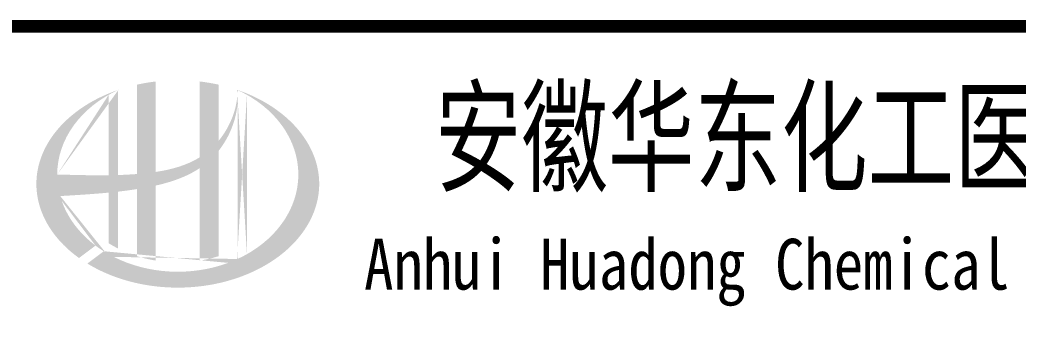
# Model space of a CAD drawing. Extents: x 1234595 to 2088511, y -80443 to 75292.
# Drawn here: x 1503341 to 1508846, y -55259 to -53566 of the extents above; entities that cross this region are included whole.
import ezdxf
from ezdxf.enums import TextEntityAlignment as Align

# ---------------------------------------------------------------- set-up
doc = ezdxf.new("R2010")
doc.units = 0
doc.header["$LTSCALE"] = 1000
doc.header["$MEASUREMENT"] = 0
doc.layers.get('0').update_dxf_attribs({"linetype": 'CONTINUOUS'})
doc.styles.add('ECEC_TQ_S', font='')
doc.styles.get('ECEC_TQ_S').set_extended_font_data('SimSun')

msp = doc.modelspace()

# ---------------------------------------------------------------- hatches: boundary and pattern name
h = msp.add_hatch(color=256)
edge = h.paths.add_edge_path()
edge.add_spline(control_points=[(1504090.7, -54479), (1504096.8, -54477.6), (1504102.9, -54476.2), (1504152, -54464.3), (1504194.6, -54451.3), (1504269.6, -54420.2), (1504302.5, -54403.2), (1504333.4, -54382.6)], knot_values=[61.629012, 61.629012, 61.629012, 61.629012, 63.330431, 63.330431, 75.353634, 75.353634, 85.398649, 85.398649, 85.398649, 85.398649], degree=3, periodic=0)
edge.add_line((1504333.4, -54382.6), (1504333.4, -54892.8))
edge.add_spline(control_points=[(1504333.4, -54892.8), (1504350.5, -54890.1), (1504367.6, -54886.8), (1504402.3, -54878.7), (1504420, -54873.9), (1504437.4, -54868.4)], knot_values=[4.908456, 4.908456, 4.908456, 4.908456, 4.992821, 4.992821, 5.083034, 5.083034, 5.083034, 5.083034], degree=3, periodic=0)
edge.add_line((1504437.4, -54868.4), (1504437.4, -54287))
edge.add_spline(control_points=[(1504437.4, -54287), (1504446, -54276), (1504454.2, -54264.7), (1504480.3, -54225), (1504496, -54195.1), (1504525.2, -54122.3), (1504536.4, -54078.5), (1504541.1, -54033.2), (1504541.3, -54031.9), (1504541.4, -54030.6)], knot_values=[97.991744, 97.991744, 97.991744, 97.991744, 101.64219, 101.64219, 110.337975, 110.337975, 121.934322, 121.934322, 122.270691, 122.270691, 122.270691, 122.270691], degree=3, periodic=0)
edge.add_line((1504541.4, -54030.6), (1504541.4, -53960.2))
edge.add_spline(control_points=[(1504541.4, -53960.2), (1504541.3, -53967.9), (1504541, -53975.5), (1504540.4, -53983.2)], knot_values=[126.194075, 126.194075, 126.194075, 126.194075, 128.396762, 128.396762, 128.396762, 128.396762], degree=3, periodic=0)
edge.add_spline(control_points=[(1504540.4, -53983.2), (1504539.9, -53989.4), (1504539.3, -53995.6), (1504538.5, -54001.8)], knot_values=[124.417049, 124.417049, 124.417049, 124.417049, 126.194075, 126.194075, 126.194075, 126.194075], degree=3, periodic=0)
edge.add_spline(control_points=[(1504538.5, -54001.8), (1504537.4, -54011), (1504535.9, -54020.1), (1504534.1, -54029.2)], knot_values=[121.80529, 121.80529, 121.80529, 121.80529, 124.417049, 124.417049, 124.417049, 124.417049], degree=3, periodic=0)
edge.add_spline(control_points=[(1504534.1, -54029.2), (1504531.7, -54041.3), (1504528.8, -54053.5), (1504525.3, -54065.5)], knot_values=[118.31574, 118.31574, 118.31574, 118.31574, 121.80529, 121.80529, 121.80529, 121.80529], degree=3, periodic=0)
edge.add_spline(control_points=[(1504525.3, -54065.5), (1504521.8, -54077.6), (1504517.7, -54089.6), (1504513.2, -54101.5)], knot_values=[114.795988, 114.795988, 114.795988, 114.795988, 118.31574, 118.31574, 118.31574, 118.31574], degree=3, periodic=0)
edge.add_spline(control_points=[(1504513.2, -54101.5), (1504508.7, -54113.2), (1504503.7, -54124.7), (1504498.3, -54136)], knot_values=[111.329641, 111.329641, 111.329641, 111.329641, 114.795988, 114.795988, 114.795988, 114.795988], degree=3, periodic=0)
edge.add_spline(control_points=[(1504498.3, -54136), (1504492.8, -54147.6), (1504486.8, -54158.9), (1504480.3, -54170)], knot_values=[107.79529, 107.79529, 107.79529, 107.79529, 111.329641, 111.329641, 111.329641, 111.329641], degree=3, periodic=0)
edge.add_spline(control_points=[(1504480.3, -54170), (1504474, -54180.8), (1504467.3, -54191.4), (1504460.2, -54201.7)], knot_values=[104.343579, 104.343579, 104.343579, 104.343579, 107.79529, 107.79529, 107.79529, 107.79529], degree=3, periodic=0)
edge.add_spline(control_points=[(1504460.2, -54201.7), (1504453, -54212), (1504445.4, -54222.1), (1504437.4, -54231.8)], knot_values=[100.8507, 100.8507, 100.8507, 100.8507, 104.343579, 104.343579, 104.343579, 104.343579], degree=3, periodic=0)
edge.add_line((1504437.4, -54231.8), (1504437.4, -53922.5))
edge.add_spline(control_points=[(1504437.4, -53922.5), (1504403.3, -53915), (1504368.5, -53909.1), (1504333.4, -53905)], knot_values=[4.423999, 4.423999, 4.423999, 4.423999, 4.558741, 4.558741, 4.558741, 4.558741], degree=3, periodic=0)
edge.add_line((1504333.4, -53905), (1504333.4, -54323.1))
edge.add_spline(control_points=[(1504333.4, -54323.1), (1504261.4, -54367.7), (1504177.2, -54390.9), (1504090.7, -54403.9)], knot_values=[63.246215, 63.246215, 63.246215, 63.246215, 87.689124, 87.689124, 87.689124, 87.689124], degree=3, periodic=0)
edge.add_line((1504090.7, -54403.9), (1504090.7, -53905))
edge.add_spline(control_points=[(1504090.7, -53905), (1504055.5, -53909.1), (1504020.8, -53914.9), (1503986.7, -53922.5)], knot_values=[4.866038, 4.866038, 4.866038, 4.866038, 5.000777, 5.000777, 5.000777, 5.000777], degree=3, periodic=0)
edge.add_line((1503986.7, -53922.5), (1503986.7, -54415.4))
edge.add_spline(control_points=[(1503986.7, -54415.4), (1503985, -54415.5), (1503950.1, -54418.1), (1503915.5, -54419.9), (1503882.7, -54420.9)], knot_values=[43.657356, 43.657356, 43.657356, 43.657356, 44.134253, 53.497092, 53.497092, 53.497092, 53.497092], degree=3, periodic=0)
edge.add_line((1503882.7, -54420.9), (1503882.7, -53951.8))
edge.add_spline(control_points=[(1503882.7, -53951.8), (1503865.7, -53957.6), (1503848.9, -53963.9), (1503832.5, -53970.7)], knot_values=[5.14157, 5.14157, 5.14157, 5.14157, 5.212921, 5.212921, 5.212921, 5.212921], degree=3, periodic=0)
edge.add_spline(control_points=[(1503832.5, -53970.7), (1503825.6, -53973.5), (1503818.8, -53976.4), (1503786.5, -53990.6), (1503762, -54002.8), (1503738.5, -54016)], knot_values=[5.212921, 5.212921, 5.212921, 5.212921, 5.24296, 5.24296, 5.355623, 5.355623, 5.355623, 5.355623], degree=3, periodic=0)
edge.add_spline(control_points=[(1503738.5, -54016), (1503723.6, -54024.4), (1503709.2, -54033.1), (1503695.2, -54042.2)], knot_values=[5.355623, 5.355623, 5.355623, 5.355623, 5.426974, 5.426974, 5.426974, 5.426974], degree=3, periodic=0)
edge.add_spline(control_points=[(1503695.2, -54042.2), (1503687.8, -54047.1), (1503680.5, -54052), (1503667, -54061.4), (1503660.8, -54066), (1503654.6, -54070.6)], knot_values=[5.426974, 5.426974, 5.426974, 5.426974, 5.464765, 5.464765, 5.498325, 5.498325, 5.498325, 5.498325], degree=3, periodic=0)
edge.add_spline(control_points=[(1503654.6, -54070.6), (1503628.6, -54090.2), (1503604.5, -54111), (1503582.6, -54133)], knot_values=[5.498325, 5.498325, 5.498325, 5.498325, 5.641027, 5.641027, 5.641027, 5.641027], degree=3, periodic=0)
edge.add_spline(control_points=[(1503582.6, -54133), (1503575.6, -54140), (1503568.9, -54147.1), (1503548.4, -54169.7), (1503535.5, -54185.5), (1503523.7, -54201.7)], knot_values=[5.641027, 5.641027, 5.641027, 5.641027, 5.686569, 5.686569, 5.783729, 5.783729, 5.783729, 5.783729], degree=3, periodic=0)
edge.add_spline(control_points=[(1503523.7, -54201.7), (1503508.6, -54222.5), (1503495.3, -54243.9), (1503482.2, -54268.9), (1503480.6, -54272), (1503479, -54275.2)], knot_values=[5.783729, 5.783729, 5.783729, 5.783729, 5.908374, 5.908374, 5.92643, 5.92643, 5.92643, 5.92643], degree=3, periodic=0)
edge.add_spline(control_points=[(1503479, -54275.2), (1503466.5, -54300.3), (1503456.5, -54326), (1503449, -54351.9)], knot_values=[5.92643, 5.92643, 5.92643, 5.92643, 6.069132, 6.069132, 6.069132, 6.069132], degree=3, periodic=0)
edge.add_spline(control_points=[(1503449, -54351.9), (1503445.8, -54363), (1503443, -54374.2), (1503437.6, -54400.3), (1503435.4, -54415.4), (1503433.9, -54430.4)], knot_values=[6.069132, 6.069132, 6.069132, 6.069132, 6.130179, 6.130179, 6.211834, 6.211834, 6.211834, 6.211834], degree=3, periodic=0)
edge.add_spline(control_points=[(1503433.9, -54430.4), (1503432.7, -54443.6), (1503432, -54456.8), (1503432, -54470)], knot_values=[6.211834, 6.211834, 6.211834, 6.211834, 6.283185, 6.283185, 6.283185, 6.283185], degree=3, periodic=0)
edge.add_spline(control_points=[(1503432, -54470), (1503432, -54479.3), (1503432.4, -54488.7), (1503433, -54498)], knot_values=[6.283185, 6.283185, 6.283185, 6.283185, 6.333655, 6.333655, 6.333655, 6.333655], degree=3, periodic=0)
edge.add_spline(control_points=[(1503433, -54498), (1503434.2, -54516.6), (1503436.8, -54535.2), (1503440.5, -54553.7)], knot_values=[6.333655, 6.333655, 6.333655, 6.333655, 6.434594, 6.434594, 6.434594, 6.434594], degree=3, periodic=0)
edge.add_spline(control_points=[(1503440.5, -54553.7), (1503440.8, -54555), (1503441, -54556.2), (1503445, -54574.7), (1503449.7, -54591.9), (1503455.6, -54608.9)], knot_values=[6.434594, 6.434594, 6.434594, 6.434594, 6.441278, 6.441278, 6.535532, 6.535532, 6.535532, 6.535532], degree=3, periodic=0)
edge.add_spline(control_points=[(1503455.6, -54608.9), (1503461.8, -54627.1), (1503469.4, -54645.2), (1503478.1, -54662.9)], knot_values=[6.535532, 6.535532, 6.535532, 6.535532, 6.636471, 6.636471, 6.636471, 6.636471], degree=3, periodic=0)
edge.add_spline(control_points=[(1503478.1, -54662.9), (1503480.3, -54667.4), (1503482.6, -54671.9), (1503491.9, -54689.5), (1503499.6, -54702.6), (1503508, -54715.4)], knot_values=[6.636471, 6.636471, 6.636471, 6.636471, 6.661894, 6.661894, 6.73741, 6.73741, 6.73741, 6.73741], degree=3, periodic=0)
edge.add_spline(control_points=[(1503508, -54715.4), (1503519.2, -54732.6), (1503531.5, -54749.4), (1503545.1, -54765.8)], knot_values=[6.73741, 6.73741, 6.73741, 6.73741, 6.838349, 6.838349, 6.838349, 6.838349], degree=3, periodic=0)
edge.add_spline(control_points=[(1503545.1, -54765.8), (1503551, -54772.9), (1503557.1, -54780), (1503571.7, -54795.9), (1503580.2, -54804.8), (1503589.1, -54813.4)], knot_values=[6.838349, 6.838349, 6.838349, 6.838349, 6.88251, 6.88251, 6.939288, 6.939288, 6.939288, 6.939288], degree=3, periodic=0)
edge.add_spline(control_points=[(1503589.1, -54813.4), (1503604.9, -54828.8), (1503621.7, -54843.6), (1503639.6, -54857.8)], knot_values=[6.939288, 6.939288, 6.939288, 6.939288, 7.040227, 7.040227, 7.040227, 7.040227], degree=3, periodic=0)
edge.add_spline(control_points=[(1503639.6, -54857.8), (1503648.6, -54864.9), (1503657.8, -54871.9), (1503667.2, -54878.6)], knot_values=[7.040227, 7.040227, 7.040227, 7.040227, 7.090696, 7.090696, 7.090696, 7.090696], degree=3, periodic=0)
edge.add_line((1503667.2, -54878.6), (1503758.4, -54810.3))
edge.add_ellipse((1504212, -54418), major_axis=(665, 0), ratio=0.806676, start_angle=192.819, end_angle=226.9853, ccw=False)
edge.add_spline(control_points=[(1503563.6, -54537), (1503587.6, -54535.5), (1503611.7, -54534.1), (1503700.4, -54528.6), (1503765.2, -54524.2), (1503830.7, -54517.9)], knot_values=[11.398263, 11.398263, 11.398263, 11.398263, 18.40729, 18.40729, 37.18094, 37.18094, 37.18094, 37.18094], degree=3, periodic=0)
edge.add_line((1503830.7, -54517.9), (1503830.7, -54797))
edge.add_spline(control_points=[(1503830.7, -54797), (1503834.3, -54799.2), (1503837.9, -54801.4), (1503854.8, -54811.6), (1503868.6, -54819.2), (1503882.7, -54826.3)], knot_values=[4.049945, 4.049945, 4.049945, 4.049945, 4.072021, 4.072021, 4.153257, 4.153257, 4.153257, 4.153257], degree=3, periodic=0)
edge.add_line((1503882.7, -54826.3), (1503882.7, -54512.5))
edge.add_spline(control_points=[(1503882.7, -54512.5), (1503914.9, -54508.8), (1503947.3, -54504.6), (1503982.2, -54499.2), (1503984.4, -54498.8), (1503986.7, -54498.5)], knot_values=[42.135009, 42.135009, 42.135009, 42.135009, 51.307228, 51.307228, 51.948574, 51.948574, 51.948574, 51.948574], degree=3, periodic=0)
edge.add_line((1503986.7, -54498.5), (1503986.7, -54868.4))
edge.add_spline(control_points=[(1503986.7, -54868.4), (1504020.3, -54879), (1504055.2, -54887.1), (1504090.7, -54892.8)], knot_values=[4.34174, 4.34174, 4.34174, 4.34174, 4.516316, 4.516316, 4.516316, 4.516316], degree=3, periodic=0)
edge.add_line((1504090.7, -54892.8), (1504090.7, -54479))
edge = h.paths.add_edge_path(flags=16)
edge.add_ellipse((1504212, -54418), major_axis=(665, 0), ratio=0.806676, start_angle=124.9875, end_angle=179.999, ccw=False)
edge.add_line((1503830.7, -53978.5), (1503830.7, -54422.1))
edge.add_spline(control_points=[(1503830.7, -54422.1), (1503735.4, -54423.4), (1503641.4, -54420.4), (1503547, -54418)], knot_values=[11.27373, 11.27373, 11.27373, 11.27373, 38.687513, 38.687513, 38.687513, 38.687513], degree=3, periodic=0)
edge = h.paths.add_edge_path()
edge.add_spline(control_points=[(1503713.2, -54909.1), (1503744.3, -54928.1), (1503777.4, -54945.4), (1503862, -54982.6), (1503915.3, -55000.5), (1504026, -55027), (1504083.5, -55035.8), (1504199.6, -55043.5), (1504258.3, -55042.6), (1504373.9, -55031.1), (1504430.7, -55020.6), (1504539.8, -54990.5), (1504591.9, -54971), (1504688.8, -54924.1), (1504733.6, -54896.8), (1504813.5, -54835.8), (1504848.7, -54802.2), (1504908, -54730.8), (1504932.2, -54692.9), (1504968.6, -54614.8), (1504980.8, -54574.5), (1504993.4, -54493.4), (1504993.7, -54452.4), (1504982.2, -54370.9), (1504970.4, -54330.4), (1504934.8, -54251.7), (1504911, -54213.5), (1504852.2, -54141.3), (1504817.1, -54107.3), (1504737.3, -54045.7), (1504692.6, -54018), (1504611.4, -53978.2), (1504577, -53964), (1504541.4, -53951.8)], knot_values=[0.886421, 0.886421, 0.886421, 0.886421, 1.040557, 1.040557, 1.261172, 1.261172, 1.481788, 1.481788, 1.702404, 1.702404, 1.92302, 1.92302, 2.143636, 2.143636, 2.364252, 2.364252, 2.584868, 2.584868, 2.805484, 2.805484, 3.026099, 3.026099, 3.246715, 3.246715, 3.46852, 3.46852, 3.690325, 3.690325, 3.91213, 3.91213, 4.133935, 4.133935, 4.283209, 4.283209, 4.283209, 4.283209], degree=3, periodic=0)
edge.add_line((1504541.4, -53951.8), (1504541.4, -53951.8))
edge.add_spline(control_points=[(1504541.4, -53951.9), (1504541.4, -53954.7), (1504541.4, -53957.4), (1504541.4, -53960.2)], knot_values=[128.396762, 128.396762, 128.396762, 128.396762, 129.192193, 129.192193, 129.192193, 129.192193], degree=3, periodic=0)
edge.add_line((1504541.4, -53960.2), (1504541.4, -54884.1))
edge.add_ellipse((1504212, -54418), major_axis=(665, 0), ratio=0.806676, start_angle=232.1054, end_angle=299.6833, ccw=False)
edge.add_line((1503803.6, -54841.3), (1503713.2, -54909.1))
edge = h.paths.add_edge_path(flags=16)
edge.add_ellipse((1504212, -54418), major_axis=(665, 0), ratio=0.806676, start_angle=304.9875, end_angle=415.0121, ccw=False)
edge.add_line((1504593.4, -54857.5), (1504593.4, -53978.5))
h = msp.add_hatch(color=256)
edge = h.paths.add_edge_path()
edge.add_spline(control_points=[(1504090.7, -54479), (1504096.8, -54477.6), (1504102.9, -54476.2), (1504152, -54464.3), (1504194.6, -54451.3), (1504269.6, -54420.2), (1504302.5, -54403.2), (1504333.4, -54382.6)], knot_values=[61.629012, 61.629012, 61.629012, 61.629012, 63.330431, 63.330431, 75.353634, 75.353634, 85.398649, 85.398649, 85.398649, 85.398649], degree=3, periodic=0)
edge.add_line((1504333.4, -54382.6), (1504333.4, -54892.8))
edge.add_spline(control_points=[(1504333.4, -54892.8), (1504350.5, -54890.1), (1504367.6, -54886.8), (1504402.3, -54878.7), (1504420, -54873.9), (1504437.4, -54868.4)], knot_values=[4.908456, 4.908456, 4.908456, 4.908456, 4.992821, 4.992821, 5.083034, 5.083034, 5.083034, 5.083034], degree=3, periodic=0)
edge.add_line((1504437.4, -54868.4), (1504437.4, -54287))
edge.add_spline(control_points=[(1504437.4, -54287), (1504446, -54276), (1504454.2, -54264.7), (1504480.3, -54225), (1504496, -54195.1), (1504525.2, -54122.3), (1504536.4, -54078.5), (1504541.1, -54033.2), (1504541.3, -54031.9), (1504541.4, -54030.6)], knot_values=[97.991744, 97.991744, 97.991744, 97.991744, 101.64219, 101.64219, 110.337975, 110.337975, 121.934322, 121.934322, 122.270691, 122.270691, 122.270691, 122.270691], degree=3, periodic=0)
edge.add_line((1504541.4, -54030.6), (1504541.4, -53960.2))
edge.add_spline(control_points=[(1504541.4, -53960.2), (1504541.3, -53967.9), (1504541, -53975.5), (1504540.4, -53983.2)], knot_values=[126.194075, 126.194075, 126.194075, 126.194075, 128.396762, 128.396762, 128.396762, 128.396762], degree=3, periodic=0)
edge.add_spline(control_points=[(1504540.4, -53983.2), (1504539.9, -53989.4), (1504539.3, -53995.6), (1504538.5, -54001.8)], knot_values=[124.417049, 124.417049, 124.417049, 124.417049, 126.194075, 126.194075, 126.194075, 126.194075], degree=3, periodic=0)
edge.add_spline(control_points=[(1504538.5, -54001.8), (1504537.4, -54011), (1504535.9, -54020.1), (1504534.1, -54029.2)], knot_values=[121.80529, 121.80529, 121.80529, 121.80529, 124.417049, 124.417049, 124.417049, 124.417049], degree=3, periodic=0)
edge.add_spline(control_points=[(1504534.1, -54029.2), (1504531.7, -54041.3), (1504528.8, -54053.5), (1504525.3, -54065.5)], knot_values=[118.31574, 118.31574, 118.31574, 118.31574, 121.80529, 121.80529, 121.80529, 121.80529], degree=3, periodic=0)
edge.add_spline(control_points=[(1504525.3, -54065.5), (1504521.8, -54077.6), (1504517.7, -54089.6), (1504513.2, -54101.5)], knot_values=[114.795988, 114.795988, 114.795988, 114.795988, 118.31574, 118.31574, 118.31574, 118.31574], degree=3, periodic=0)
edge.add_spline(control_points=[(1504513.2, -54101.5), (1504508.7, -54113.2), (1504503.7, -54124.7), (1504498.3, -54136)], knot_values=[111.329641, 111.329641, 111.329641, 111.329641, 114.795988, 114.795988, 114.795988, 114.795988], degree=3, periodic=0)
edge.add_spline(control_points=[(1504498.3, -54136), (1504492.8, -54147.6), (1504486.8, -54158.9), (1504480.3, -54170)], knot_values=[107.79529, 107.79529, 107.79529, 107.79529, 111.329641, 111.329641, 111.329641, 111.329641], degree=3, periodic=0)
edge.add_spline(control_points=[(1504480.3, -54170), (1504474, -54180.8), (1504467.3, -54191.4), (1504460.2, -54201.7)], knot_values=[104.343579, 104.343579, 104.343579, 104.343579, 107.79529, 107.79529, 107.79529, 107.79529], degree=3, periodic=0)
edge.add_spline(control_points=[(1504460.2, -54201.7), (1504453, -54212), (1504445.4, -54222.1), (1504437.4, -54231.8)], knot_values=[100.8507, 100.8507, 100.8507, 100.8507, 104.343579, 104.343579, 104.343579, 104.343579], degree=3, periodic=0)
edge.add_line((1504437.4, -54231.8), (1504437.4, -53922.5))
edge.add_spline(control_points=[(1504437.4, -53922.5), (1504403.3, -53915), (1504368.5, -53909.1), (1504333.4, -53905)], knot_values=[4.423999, 4.423999, 4.423999, 4.423999, 4.558741, 4.558741, 4.558741, 4.558741], degree=3, periodic=0)
edge.add_line((1504333.4, -53905), (1504333.4, -54323.1))
edge.add_spline(control_points=[(1504333.4, -54323.1), (1504261.4, -54367.7), (1504177.2, -54390.9), (1504090.7, -54403.9)], knot_values=[63.246215, 63.246215, 63.246215, 63.246215, 87.689124, 87.689124, 87.689124, 87.689124], degree=3, periodic=0)
edge.add_line((1504090.7, -54403.9), (1504090.7, -53905))
edge.add_spline(control_points=[(1504090.7, -53905), (1504055.5, -53909.1), (1504020.8, -53914.9), (1503986.7, -53922.5)], knot_values=[4.866038, 4.866038, 4.866038, 4.866038, 5.000777, 5.000777, 5.000777, 5.000777], degree=3, periodic=0)
edge.add_line((1503986.7, -53922.5), (1503986.7, -54415.4))
edge.add_spline(control_points=[(1503986.7, -54415.4), (1503985, -54415.5), (1503950.1, -54418.1), (1503915.5, -54419.9), (1503882.7, -54420.9)], knot_values=[43.657356, 43.657356, 43.657356, 43.657356, 44.134253, 53.497092, 53.497092, 53.497092, 53.497092], degree=3, periodic=0)
edge.add_line((1503882.7, -54420.9), (1503882.7, -53951.8))
edge.add_spline(control_points=[(1503882.7, -53951.8), (1503865.7, -53957.6), (1503848.9, -53963.9), (1503832.5, -53970.7)], knot_values=[5.14157, 5.14157, 5.14157, 5.14157, 5.212921, 5.212921, 5.212921, 5.212921], degree=3, periodic=0)
edge.add_spline(control_points=[(1503832.5, -53970.7), (1503825.6, -53973.5), (1503818.8, -53976.4), (1503786.5, -53990.6), (1503762, -54002.8), (1503738.5, -54016)], knot_values=[5.212921, 5.212921, 5.212921, 5.212921, 5.24296, 5.24296, 5.355623, 5.355623, 5.355623, 5.355623], degree=3, periodic=0)
edge.add_spline(control_points=[(1503738.5, -54016), (1503723.6, -54024.4), (1503709.2, -54033.1), (1503695.2, -54042.2)], knot_values=[5.355623, 5.355623, 5.355623, 5.355623, 5.426974, 5.426974, 5.426974, 5.426974], degree=3, periodic=0)
edge.add_spline(control_points=[(1503695.2, -54042.2), (1503687.8, -54047.1), (1503680.5, -54052), (1503667, -54061.4), (1503660.8, -54066), (1503654.6, -54070.6)], knot_values=[5.426974, 5.426974, 5.426974, 5.426974, 5.464765, 5.464765, 5.498325, 5.498325, 5.498325, 5.498325], degree=3, periodic=0)
edge.add_spline(control_points=[(1503654.6, -54070.6), (1503628.6, -54090.2), (1503604.5, -54111), (1503582.6, -54133)], knot_values=[5.498325, 5.498325, 5.498325, 5.498325, 5.641027, 5.641027, 5.641027, 5.641027], degree=3, periodic=0)
edge.add_spline(control_points=[(1503582.6, -54133), (1503575.6, -54140), (1503568.9, -54147.1), (1503548.4, -54169.7), (1503535.5, -54185.5), (1503523.7, -54201.7)], knot_values=[5.641027, 5.641027, 5.641027, 5.641027, 5.686569, 5.686569, 5.783729, 5.783729, 5.783729, 5.783729], degree=3, periodic=0)
edge.add_spline(control_points=[(1503523.7, -54201.7), (1503508.6, -54222.5), (1503495.3, -54243.9), (1503482.2, -54268.9), (1503480.6, -54272), (1503479, -54275.2)], knot_values=[5.783729, 5.783729, 5.783729, 5.783729, 5.908374, 5.908374, 5.92643, 5.92643, 5.92643, 5.92643], degree=3, periodic=0)
edge.add_spline(control_points=[(1503479, -54275.2), (1503466.5, -54300.3), (1503456.5, -54326), (1503449, -54351.9)], knot_values=[5.92643, 5.92643, 5.92643, 5.92643, 6.069132, 6.069132, 6.069132, 6.069132], degree=3, periodic=0)
edge.add_spline(control_points=[(1503449, -54351.9), (1503445.8, -54363), (1503443, -54374.2), (1503437.6, -54400.3), (1503435.4, -54415.4), (1503433.9, -54430.4)], knot_values=[6.069132, 6.069132, 6.069132, 6.069132, 6.130179, 6.130179, 6.211834, 6.211834, 6.211834, 6.211834], degree=3, periodic=0)
edge.add_spline(control_points=[(1503433.9, -54430.4), (1503432.7, -54443.6), (1503432, -54456.8), (1503432, -54470)], knot_values=[6.211834, 6.211834, 6.211834, 6.211834, 6.283185, 6.283185, 6.283185, 6.283185], degree=3, periodic=0)
edge.add_spline(control_points=[(1503432, -54470), (1503432, -54479.3), (1503432.4, -54488.7), (1503433, -54498)], knot_values=[6.283185, 6.283185, 6.283185, 6.283185, 6.333655, 6.333655, 6.333655, 6.333655], degree=3, periodic=0)
edge.add_spline(control_points=[(1503433, -54498), (1503434.2, -54516.6), (1503436.8, -54535.2), (1503440.5, -54553.7)], knot_values=[6.333655, 6.333655, 6.333655, 6.333655, 6.434594, 6.434594, 6.434594, 6.434594], degree=3, periodic=0)
edge.add_spline(control_points=[(1503440.5, -54553.7), (1503440.8, -54555), (1503441, -54556.2), (1503445, -54574.7), (1503449.7, -54591.9), (1503455.6, -54608.9)], knot_values=[6.434594, 6.434594, 6.434594, 6.434594, 6.441278, 6.441278, 6.535532, 6.535532, 6.535532, 6.535532], degree=3, periodic=0)
edge.add_spline(control_points=[(1503455.6, -54608.9), (1503461.8, -54627.1), (1503469.4, -54645.2), (1503478.1, -54662.9)], knot_values=[6.535532, 6.535532, 6.535532, 6.535532, 6.636471, 6.636471, 6.636471, 6.636471], degree=3, periodic=0)
edge.add_spline(control_points=[(1503478.1, -54662.9), (1503480.3, -54667.4), (1503482.6, -54671.9), (1503491.9, -54689.5), (1503499.6, -54702.6), (1503508, -54715.4)], knot_values=[6.636471, 6.636471, 6.636471, 6.636471, 6.661894, 6.661894, 6.73741, 6.73741, 6.73741, 6.73741], degree=3, periodic=0)
edge.add_spline(control_points=[(1503508, -54715.4), (1503519.2, -54732.6), (1503531.5, -54749.4), (1503545.1, -54765.8)], knot_values=[6.73741, 6.73741, 6.73741, 6.73741, 6.838349, 6.838349, 6.838349, 6.838349], degree=3, periodic=0)
edge.add_spline(control_points=[(1503545.1, -54765.8), (1503551, -54772.9), (1503557.1, -54780), (1503571.7, -54795.9), (1503580.2, -54804.8), (1503589.1, -54813.4)], knot_values=[6.838349, 6.838349, 6.838349, 6.838349, 6.88251, 6.88251, 6.939288, 6.939288, 6.939288, 6.939288], degree=3, periodic=0)
edge.add_spline(control_points=[(1503589.1, -54813.4), (1503604.9, -54828.8), (1503621.7, -54843.6), (1503639.6, -54857.8)], knot_values=[6.939288, 6.939288, 6.939288, 6.939288, 7.040227, 7.040227, 7.040227, 7.040227], degree=3, periodic=0)
edge.add_spline(control_points=[(1503639.6, -54857.8), (1503648.6, -54864.9), (1503657.8, -54871.9), (1503667.2, -54878.6)], knot_values=[7.040227, 7.040227, 7.040227, 7.040227, 7.090696, 7.090696, 7.090696, 7.090696], degree=3, periodic=0)
edge.add_line((1503667.2, -54878.6), (1503758.4, -54810.3))
edge.add_ellipse((1504212, -54418), major_axis=(665, 0), ratio=0.806676, start_angle=192.819, end_angle=226.9853, ccw=False)
edge.add_spline(control_points=[(1503563.6, -54537), (1503587.6, -54535.5), (1503611.7, -54534.1), (1503700.4, -54528.6), (1503765.2, -54524.2), (1503830.7, -54517.9)], knot_values=[11.398263, 11.398263, 11.398263, 11.398263, 18.40729, 18.40729, 37.18094, 37.18094, 37.18094, 37.18094], degree=3, periodic=0)
edge.add_line((1503830.7, -54517.9), (1503830.7, -54797))
edge.add_spline(control_points=[(1503830.7, -54797), (1503834.3, -54799.2), (1503837.9, -54801.4), (1503854.8, -54811.6), (1503868.6, -54819.2), (1503882.7, -54826.3)], knot_values=[4.049945, 4.049945, 4.049945, 4.049945, 4.072021, 4.072021, 4.153257, 4.153257, 4.153257, 4.153257], degree=3, periodic=0)
edge.add_line((1503882.7, -54826.3), (1503882.7, -54512.5))
edge.add_spline(control_points=[(1503882.7, -54512.5), (1503914.9, -54508.8), (1503947.3, -54504.6), (1503982.2, -54499.2), (1503984.4, -54498.8), (1503986.7, -54498.5)], knot_values=[42.135009, 42.135009, 42.135009, 42.135009, 51.307228, 51.307228, 51.948574, 51.948574, 51.948574, 51.948574], degree=3, periodic=0)
edge.add_line((1503986.7, -54498.5), (1503986.7, -54868.4))
edge.add_spline(control_points=[(1503986.7, -54868.4), (1504020.3, -54879), (1504055.2, -54887.1), (1504090.7, -54892.8)], knot_values=[4.34174, 4.34174, 4.34174, 4.34174, 4.516316, 4.516316, 4.516316, 4.516316], degree=3, periodic=0)
edge.add_line((1504090.7, -54892.8), (1504090.7, -54479))
edge = h.paths.add_edge_path(flags=16)
edge.add_ellipse((1504212, -54418), major_axis=(665, 0), ratio=0.806676, start_angle=124.9875, end_angle=179.999, ccw=False)
edge.add_line((1503830.7, -53978.5), (1503830.7, -54422.1))
edge.add_spline(control_points=[(1503830.7, -54422.1), (1503735.4, -54423.4), (1503641.4, -54420.4), (1503547, -54418)], knot_values=[11.27373, 11.27373, 11.27373, 11.27373, 38.687513, 38.687513, 38.687513, 38.687513], degree=3, periodic=0)
edge = h.paths.add_edge_path()
edge.add_spline(control_points=[(1503713.2, -54909.1), (1503744.3, -54928.1), (1503777.4, -54945.4), (1503862, -54982.6), (1503915.3, -55000.5), (1504026, -55027), (1504083.5, -55035.8), (1504199.6, -55043.5), (1504258.3, -55042.6), (1504373.9, -55031.1), (1504430.7, -55020.6), (1504539.8, -54990.5), (1504591.9, -54971), (1504688.8, -54924.1), (1504733.6, -54896.8), (1504813.5, -54835.8), (1504848.7, -54802.2), (1504908, -54730.8), (1504932.2, -54692.9), (1504968.6, -54614.8), (1504980.8, -54574.5), (1504993.4, -54493.4), (1504993.7, -54452.4), (1504982.2, -54370.9), (1504970.4, -54330.4), (1504934.8, -54251.7), (1504911, -54213.5), (1504852.2, -54141.3), (1504817.1, -54107.3), (1504737.3, -54045.7), (1504692.6, -54018), (1504611.4, -53978.2), (1504577, -53964), (1504541.4, -53951.8)], knot_values=[0.886421, 0.886421, 0.886421, 0.886421, 1.040557, 1.040557, 1.261172, 1.261172, 1.481788, 1.481788, 1.702404, 1.702404, 1.92302, 1.92302, 2.143636, 2.143636, 2.364252, 2.364252, 2.584868, 2.584868, 2.805484, 2.805484, 3.026099, 3.026099, 3.246715, 3.246715, 3.46852, 3.46852, 3.690325, 3.690325, 3.91213, 3.91213, 4.133935, 4.133935, 4.283209, 4.283209, 4.283209, 4.283209], degree=3, periodic=0)
edge.add_line((1504541.4, -53951.8), (1504541.4, -53951.8))
edge.add_spline(control_points=[(1504541.4, -53951.9), (1504541.4, -53954.7), (1504541.4, -53957.4), (1504541.4, -53960.2)], knot_values=[128.396762, 128.396762, 128.396762, 128.396762, 129.192193, 129.192193, 129.192193, 129.192193], degree=3, periodic=0)
edge.add_line((1504541.4, -53960.2), (1504541.4, -54884.1))
edge.add_ellipse((1504212, -54418), major_axis=(665, 0), ratio=0.806676, start_angle=232.1054, end_angle=299.6833, ccw=False)
edge.add_line((1503803.6, -54841.3), (1503713.2, -54909.1))
edge = h.paths.add_edge_path(flags=16)
edge.add_ellipse((1504212, -54418), major_axis=(665, 0), ratio=0.806676, start_angle=304.9875, end_angle=415.0121, ccw=False)
edge.add_line((1504593.4, -54857.5), (1504593.4, -53978.5))

# ---------------------------------------------------------------- linework, layer by layer
msp.add_lwpolyline([(1521254.2, -53600.6, 70, 70, 0), (1503254.2, -53600.6, 70, 70, 0), (1503254.2, -59600.6, 0, 0, 0)], format="xyseb")

# ---------------------------------------------------------------- texts
at = {"style": 'ECEC_TQ_S'}
for s, height, width, p in [('安徽华东化工医药工程有限责任公司', 500, 0.7, (1509449.1, -54200.6)), ('安徽华东化工医药工程有限责任公司', 500, 0.7, (1509449.1, -54200.6)), ('Anhui Huadong Chemical & Medical Engineering Co.,Ltd', 280, 0.85, (1509449.1, -54950.6)), ('Anhui Huadong Chemical & Medical Engineering Co.,Ltd', 280, 0.85, (1509449.1, -54950.6))]:
    msp.add_text(s, height=height, dxfattribs=dict(at, width=width)).set_placement(p, align=Align.MIDDLE)

doc.saveas('drawing.dxf')
